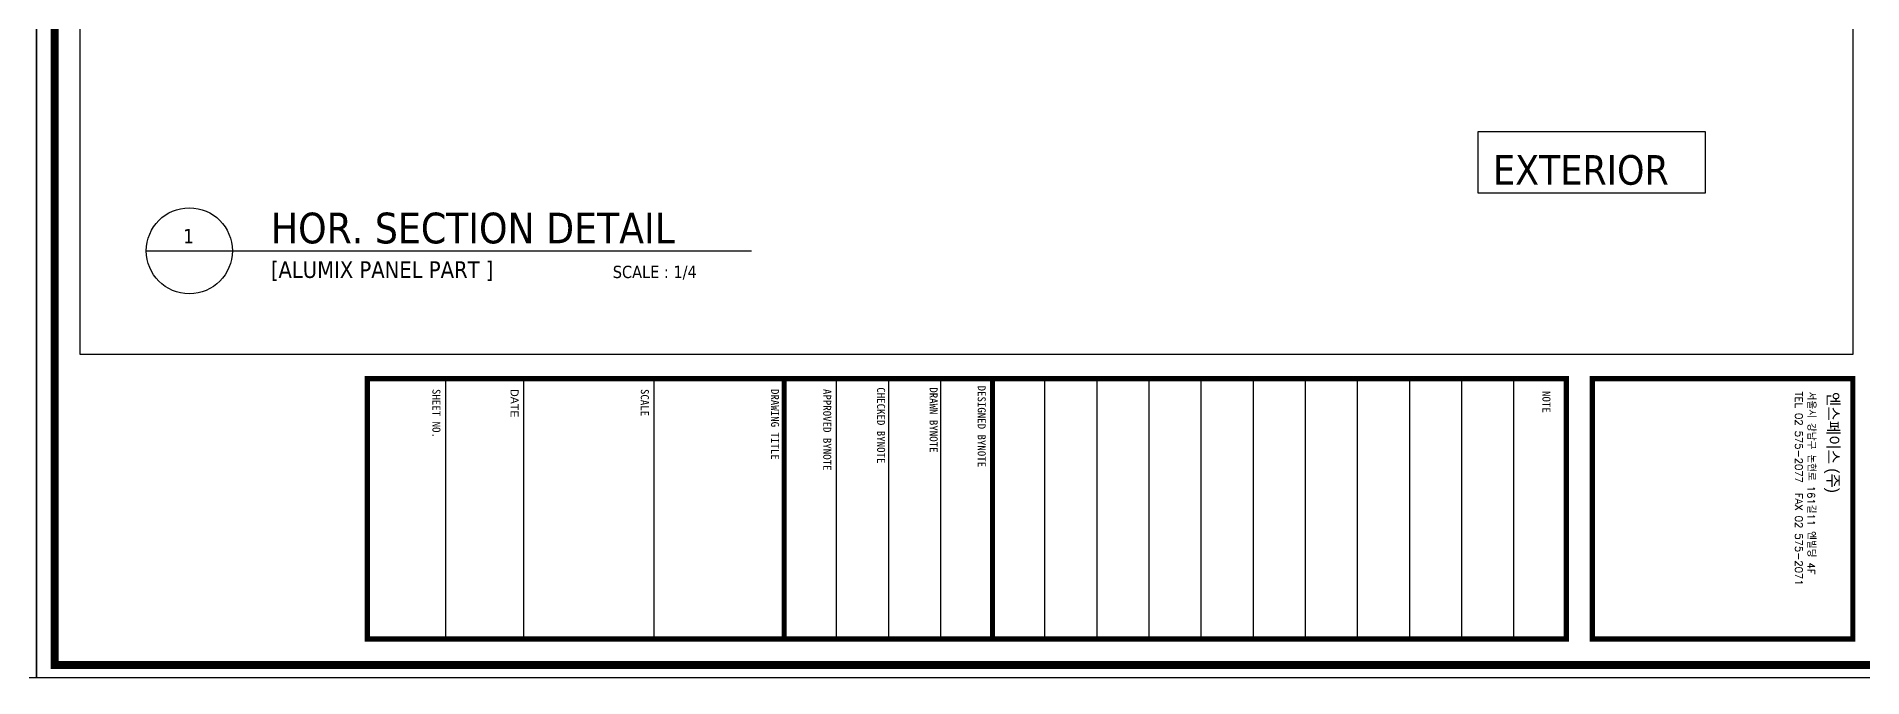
# Model space of a CAD drawing. Header units: millimetres. Extents: x 7297 to 60227, y -7497 to 19324.
# Drawn here: x 10976 to 11745, y 212 to 482 of the extents above; entities that cross this region are included whole.
import ezdxf

# ---------------------------------------------------------------- set-up
doc = ezdxf.new("R2010")
doc.units = ezdxf.units.MM
for name, color, linetype in [('NS_COL_WHITE', 7, 'Continuous'), ('NS_FORM', 7, 'Continuous'), ('NS_TEXT', 2, 'Continuous')]:
    doc.layers.add(name, color=color, linetype=linetype)
doc.styles.add('HGTXT', font='romans.shx', dxfattribs={"bigfont": 'whgtxt.shx'})

# ---------------------------------------------------------------- blocks, each defined once
blk = doc.blocks.new('AL-TEMPLATE')
at = {"color": 8}
for p, q in [((2716.82, 1392.97), (2800.02, 1392.97)), ((2716.82, 1376.33), (2800.02, 1376.33)), ((2716.82, 1359.69), (2800.02, 1359.69)), ((2716.82, 1343.05), (2800.02, 1343.05)), ((2716.82, 1326.41), (2800.02, 1326.41)), ((2716.82, 1309.77), (2800.02, 1309.77)), ((2716.82, 1293.13), (2800.02, 1293.13)), ((2716.82, 1276.49), (2800.02, 1276.49)), ((2716.82, 1259.85), (2800.02, 1259.85)), ((2716.82, 1243.21), (2800.02, 1243.21)), ((2716.82, 1209.93), (2800.02, 1209.93)), ((2716.82, 1193.29), (2800.02, 1193.29)), ((2716.82, 1176.65), (2800.02, 1176.65)), ((2716.82, 1118.41), (2800.02, 1118.41)), ((2716.82, 1076.81), (2800.02, 1076.81)), ((2716.82, 1051.85), (2800.02, 1051.85))]:
    blk.add_line(p, q, dxfattribs=at)
at = {"color": 7, "ltscale": 2}
blk.add_lwpolyline([(1972.34, 1515.25), (1972.34, 921.25), (2812.34, 921.25), (2812.34, 1515.25)], close=True, dxfattribs=at)
at = {"color": 8}
for points, const_width in [([(1976.34, 1509.45), (2808.34, 1509.45), (2808.34, 927.05), (1976.34, 927.05)], 2.5), ([(2716.82, 1501.32), (2800.02, 1501.32), (2800.02, 1418.12), (2716.82, 1418.12)], 1.66), ([(2716.82, 1409.8), (2800.02, 1409.8), (2800.02, 1026.89), (2716.82, 1026.89)], 1.66)]:
    blk.add_lwpolyline(points, close=True, dxfattribs=dict(at, const_width=const_width))
at = {"color": 9}
blk.add_lwpolyline([(1984.07, 1501.32), (2709.08, 1501.32), (2709.08, 935.18), (1984.07, 935.18)], close=True, dxfattribs=at)
at = {"color": 8, "const_width": 1.66}
for points in [[(2716.82, 1226.57), (2800.02, 1226.57)], [(2716.82, 1160.01), (2800.02, 1160.01)]]:
    blk.add_lwpolyline(points, dxfattribs=at)
at = {"color": 146, "true_color": 0x105689, "insert": (2721.06, 1496.93), "char_height": 3.6698, "attachment_point": 1, "style": 'HGTXT'}
blk.add_mtext('{\\fExpo M|b0|i0|c129|p18;엔스페이스 (주)}', dxfattribs=at)
at = {"insert": (2720.94, 1489.17), "char_height": 2.3487, "attachment_point": 1, "style": 'HGTXT'}
blk.add_mtext('서울시 강남구 논현로 161길11 엔빌딩 4F\\PTEL 02 575-2077  FAX 02 575-2071', dxfattribs=at)
at = {"color": 8, "attachment_point": 1}
for s, insert, char_height, width in [('NOTE', (2720.76, 1404.73), 2.556, 438.9676), ('DESIGNED BYNOTE', (2719.01, 1224.39), 2.5559, 438.9676), ('DRAWN BYNOTE', (2719.56, 1209.04), 2.5559, 438.9676), ('CHECKED BYNOTE', (2719.56, 1192.25), 2.5559, 438.9676), ('APPROVED BYNOTE', (2720.1, 1175.04), 2.5559, 438.9676), ('DRAWING TITLE', (2720.1, 1158.4), 2.5559, 438.9675), ('SCALE', (2720.1, 1116.8), 2.556, 438.9675), ('{\\fﾱﾼﾸﾲ|b0|i0|c129|p49;DATE}', (2720.1, 1075.2), 2.5559, 438.9675), ('SHEET NO.', (2720.1, 1050.24), 2.556, 438.9675)]:
    blk.add_mtext(s, dxfattribs=dict(at, insert=insert, char_height=char_height, width=width))

msp = doc.modelspace()

# ---------------------------------------------------------------- linework, layer by layer
at = {"layer": 'NS_COL_WHITE'}
msp.add_line((11021.89, 391.78), (11277.03, 391.78), dxfattribs=at)
msp.add_circle((11040.03, 391.78), 18.14, dxfattribs=at)
at = {"layer": 'NS_TEXT'}
msp.add_lwpolyline([(11583.31, 442.09), (11679.05, 442.09), (11679.05, 416.1), (11583.31, 416.1)], close=True, dxfattribs=at)

# ---------------------------------------------------------------- block references
at = {"layer": 'NS_FORM', "xscale": 1.32, "yscale": 1.32, "zscale": 1.32, "rotation": 270}
for p in [(8975.48, 3924), (9759.56, 3924)]:
    msp.add_blockref('AL-TEMPLATE', p, dxfattribs=at)

# ---------------------------------------------------------------- texts
at = {"layer": 'NS_TEXT', "attachment_point": 7, "line_spacing_factor": 0.963855}
for s, insert, char_height, width in [('\\fTahoma;EXTERIOR', (11589.63, 419.43), 12.48, 90.2586), ('\\fTahoma;HOR. SECTION DETAIL', (11074.38, 394.66), 12.96, 193.7311), ('\\fTahoma;1', (11037.42, 394.96), 6, 8.9419), ('\\fTahoma;[ALUMIX PANEL PART ]', (11074.38, 379.07), 7, 105.1355), ('\\fTahoma;SCALE : 1/4', (11218.54, 379.62), 5.184, 42.074)]:
    msp.add_mtext(s, dxfattribs=dict(at, insert=insert, char_height=char_height, width=width))

doc.saveas('drawing.dxf')
